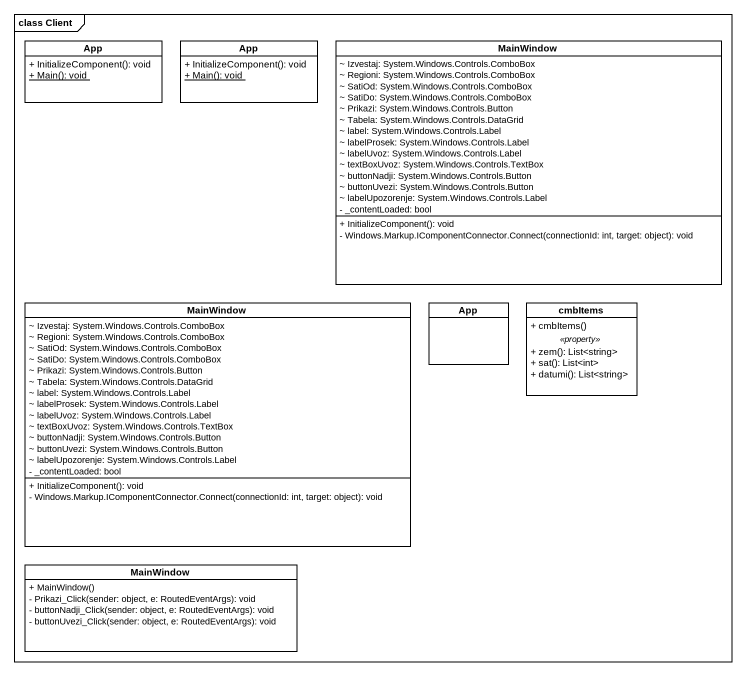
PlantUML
@startuml
mainframe class Client
hide circle
hide empty members
skinparam classAttributeIconSize 0
class App {
  + InitializeComponent(): void
  {static} + Main(): void
}
class "App" as App_2 {
  + InitializeComponent(): void
  {static} + Main(): void
}
class MainWindow {
  ~ Izvestaj: System.Windows.Controls.ComboBox
  ~ Regioni: System.Windows.Controls.ComboBox
  ~ SatiOd: System.Windows.Controls.ComboBox
  ~ SatiDo: System.Windows.Controls.ComboBox
  ~ Prikazi: System.Windows.Controls.Button
  ~ Tabela: System.Windows.Controls.DataGrid
  ~ label: System.Windows.Controls.Label
  ~ labelProsek: System.Windows.Controls.Label
  ~ labelUvoz: System.Windows.Controls.Label
  ~ textBoxUvoz: System.Windows.Controls.TextBox
  ~ buttonNadji: System.Windows.Controls.Button
  ~ buttonUvezi: System.Windows.Controls.Button
  ~ labelUpozorenje: System.Windows.Controls.Label
  - _contentLoaded: bool
  + InitializeComponent(): void
  - Windows.Markup.IComponentConnector.Connect(connectionId: int, target: object): void
}
class "MainWindow" as MainWindow_2 {
  ~ Izvestaj: System.Windows.Controls.ComboBox
  ~ Regioni: System.Windows.Controls.ComboBox
  ~ SatiOd: System.Windows.Controls.ComboBox
  ~ SatiDo: System.Windows.Controls.ComboBox
  ~ Prikazi: System.Windows.Controls.Button
  ~ Tabela: System.Windows.Controls.DataGrid
  ~ label: System.Windows.Controls.Label
  ~ labelProsek: System.Windows.Controls.Label
  ~ labelUvoz: System.Windows.Controls.Label
  ~ textBoxUvoz: System.Windows.Controls.TextBox
  ~ buttonNadji: System.Windows.Controls.Button
  ~ buttonUvezi: System.Windows.Controls.Button
  ~ labelUpozorenje: System.Windows.Controls.Label
  - _contentLoaded: bool
  + InitializeComponent(): void
  - Windows.Markup.IComponentConnector.Connect(connectionId: int, target: object): void
}
class "App" as App_3
class cmbItems {
  + cmbItems()
  .. <<property>> ..
  + zem(): List<string>
  + sat(): List<int>
  + datumi(): List<string>
}
class "MainWindow" as MainWindow_3 {
  + MainWindow()
  - Prikazi_Click(sender: object, e: RoutedEventArgs): void
  - buttonNadji_Click(sender: object, e: RoutedEventArgs): void
  - buttonUvezi_Click(sender: object, e: RoutedEventArgs): void
}
@enduml
